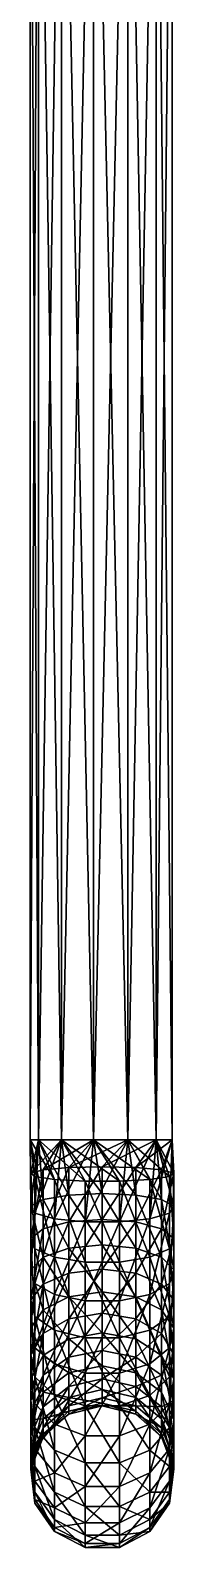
# Model space of a CAD drawing. Header units: millimetres. Extents: x -70 to 70, y -716 to 0.
# Drawn here: x -17 to 16.9, y -716.3 to -358.1 of the extents above; entities that cross this region are included whole.
import ezdxf

# ---------------------------------------------------------------- set-up
doc = ezdxf.new("R2010")
doc.units = ezdxf.units.MM
doc.layers.add('P01手すり', color=7, linetype='Continuous')

msp = doc.modelspace()

# ---------------------------------------------------------------- meshes
at = {"layer": 'P01手すり', "color": 67}
mesh = msp.add_polyface(dxfattribs=at)
corners = [(-15.05, -620, 7.69), (-15.05, -251, 7.69), (-17, -620, -0.21), (-2.05, -620, 16.67), (-2.05, -251, 16.67), (-9.66, -620, 13.78), (12.72, -620, 11.07), (12.72, -251, 11.07), (6.03, -620, 15.69), (16.51, -620, -4.27), (16.51, -251, -4.27), (16.51, -620, 3.86), (6.03, -620, -16.1), (6.03, -251, -16.1), (12.72, -620, -11.48), (-9.66, -620, -14.2), (-9.66, -251, -14.2), (-2.05, -620, -17.08), (-17, -251, -0.21), (-15.05, -620, -8.11), (-15.05, -251, -8.11), (-2.05, -251, -17.08), (12.72, -251, -11.48), (16.51, -251, 3.86), (6.03, -251, 15.69), (-15.9, -628.69, 5.38), (-16.88, -627.88, -2.65), (-11.27, -629.37, 12.04), (-13.99, -627.11, -10.22), (-7.9, -626.56, -15.59), (-13.99, -641.03, -13.08), (0, -626.36, -17.53), (7.9, -626.56, -15.59), (0, -638.83, -20.09), (-7.9, -639.41, -18.23), (13.99, -627.11, -10.22), (16.88, -627.88, -2.65), (13.99, -641.03, -13.08), (7.9, -639.41, -18.23), (15.9, -628.69, 5.38), (11.27, -629.37, 12.04), (4.07, -629.75, 15.8), (-4.07, -629.75, 15.8), (-15.05, -620, -167.9), (-16.88, -635.67, -156.36), (-17, -620, -160), (-2.05, -620, -176.88), (-11.27, -638.64, -170.83), (-9.66, -620, -173.99), (12.72, -620, -171.27), (4.07, -639.41, -174.53), (6.03, -620, -175.9), (16.51, -620, -155.93), (15.9, -637.3, -164.27), (16.51, -620, -164.07), (6.03, -620, -144.1), (13.99, -634.14, -148.91), (12.72, -620, -148.73), (7.9, -633.05, -143.62), (16.88, -635.67, -156.36), (-9.66, -620, -146.01), (0, -632.66, -141.71), (-2.05, -620, -143.12), (-7.9, -633.05, -143.62), (-13.99, -634.14, -148.91), (-15.05, -620, -152.1), (11.27, -638.64, -170.83), (-4.07, -639.41, -174.53), (-15.9, -637.3, -164.27)]
mesh.append_faces([[corners[k] for k in face] for face in [(31, 34, 29, 31), (35, 38, 32, 35), (56, 59, 57, 56), (55, 62, 58, 55), (52, 57, 59, 52), (49, 54, 66, 49), (60, 65, 63, 60)]], dxfattribs={"vtx0": -1, "vtx3": -1, "color": 67})
mesh.append_faces([[corners[k] for k in face] for face in [(0, 1, 2, 0), (3, 4, 5, 3), (6, 7, 8, 6), (9, 10, 11, 9), (12, 13, 14, 12), (15, 16, 17, 15), (2, 18, 19, 2), (19, 20, 15, 19), (17, 21, 12, 17), (14, 22, 9, 14), (11, 23, 6, 11), (8, 24, 3, 8), (28, 29, 30, 28), (31, 32, 33, 31), (35, 36, 37, 35)]], dxfattribs={"vtx1": -1, "vtx3": -1, "color": 67})
mesh.append_faces([[corners[k] for k in face] for face in [(43, 44, 45, 43), (52, 53, 54, 52), (55, 56, 57, 55), (60, 61, 62, 60), (45, 64, 65, 45)]], dxfattribs={"vtx2": -1, "vtx3": -1, "color": 67})
mesh.append_faces([[corners[k] for k in face] for face in [(19, 25, 2, 19), (25, 19, 26, 25), (25, 27, 2, 25), (17, 28, 15, 17), (28, 17, 29, 28), (28, 26, 15, 28), (14, 31, 12, 14), (31, 14, 32, 31), (31, 29, 12, 31), (11, 35, 9, 11), (35, 11, 36, 35), (35, 32, 9, 35), (8, 39, 6, 8), (39, 8, 40, 39), (39, 36, 6, 39), (5, 41, 3, 5), (41, 5, 42, 41), (41, 40, 3, 41), (2, 27, 0, 2), (46, 47, 48, 46), (49, 50, 51, 49), (56, 55, 58, 56), (61, 60, 63, 61), (61, 58, 62, 61), (17, 12, 29, 17), (19, 15, 26, 19), (5, 0, 42, 5), (8, 3, 40, 8), (11, 6, 36, 11), (14, 9, 32, 14), (42, 0, 27, 42), (46, 51, 67, 46), (43, 48, 68, 43), (65, 64, 63, 65)]], dxfattribs={"vtx3": -1, "color": 67})
mesh = msp.add_polyface(dxfattribs=at)
corners = [(-17, -251, -160), (-15.05, -251, -152.1), (-15.05, -251, -167.9), (-9.66, -251, -146.01), (-2.05, -251, -143.12), (-9.66, -251, -173.99), (12.72, -251, -148.73), (12.72, -251, -171.27), (6.03, -251, -144.1), (16.51, -251, -155.93), (16.51, -251, -164.07), (-2.05, -251, -176.88), (6.03, -251, -175.9), (-17, -251, -0.21), (-15.05, -251, 7.69), (-15.05, -251, -8.11), (-9.66, -251, 13.78), (-2.05, -251, 16.67), (-9.66, -251, -14.2), (12.72, -251, 11.07), (12.72, -251, -11.48), (6.03, -251, 15.69), (16.51, -251, 3.86), (16.51, -251, -4.27), (-2.05, -251, -17.08), (6.03, -251, -16.1), (-15.05, -620, 7.69), (-2.05, -620, 16.67), (12.72, -620, 11.07), (16.51, -620, -4.27), (6.03, -620, -16.1), (-9.66, -620, -14.2), (-15.05, -620, -8.11), (-2.05, -620, -17.08), (12.72, -620, -11.48), (16.51, -620, 3.86), (6.03, -620, 15.69), (-9.66, -620, 13.78), (-17, -620, -0.21), (-15.05, -620, -152.1), (-17, -620, -160), (-2.05, -620, -143.12), (-9.66, -620, -146.01), (12.72, -620, -148.73), (6.03, -620, -144.1), (16.51, -620, -164.07), (16.51, -620, -155.93), (6.03, -620, -175.9), (12.72, -620, -171.27), (-9.66, -620, -173.99), (-2.05, -620, -176.88), (-15.05, -620, -167.9)]
mesh.append_faces([[corners[k] for k in face] for face in [(8, 7, 5, 8), (21, 20, 18, 21)]], dxfattribs={"vtx0": -1, "vtx1": -1, "vtx2": -1, "vtx3": -1, "color": 67})
mesh.append_faces([[corners[k] for k in face] for face in [(2, 4, 5, 2), (6, 7, 8, 6), (8, 5, 4, 8), (12, 5, 7, 12), (15, 17, 18, 15), (19, 20, 21, 19), (21, 18, 17, 21), (25, 18, 20, 25)]], dxfattribs={"vtx0": -1, "vtx1": -1, "vtx3": -1, "color": 67})
mesh.append_faces([[corners[k] for k in face] for face in [(1, 3, 2, 1), (3, 4, 2, 3), (10, 7, 6, 10), (14, 16, 15, 14), (16, 17, 15, 16), (23, 20, 19, 23), (39, 1, 40, 39), (41, 4, 42, 41), (43, 6, 44, 43), (45, 10, 46, 45), (40, 0, 51, 40), (48, 7, 45, 48), (46, 9, 43, 46), (44, 8, 41, 44), (42, 3, 39, 42)]], dxfattribs={"vtx1": -1, "vtx2": -1, "vtx3": -1, "color": 67})
mesh.append_faces([[corners[k] for k in face] for face in [(0, 1, 2, 0), (9, 10, 6, 9), (11, 5, 12, 11), (13, 14, 15, 13), (22, 23, 19, 22), (24, 18, 25, 24), (14, 26, 16, 14), (17, 27, 21, 17), (19, 28, 22, 19), (23, 29, 20, 23), (25, 30, 24, 25), (18, 31, 15, 18), (37, 16, 26, 37), (1, 39, 3, 1), (4, 41, 8, 4), (6, 43, 9, 6), (10, 45, 7, 10), (47, 12, 48, 47), (12, 47, 11, 12), (49, 5, 50, 49), (5, 49, 2, 5), (51, 2, 49, 51), (50, 11, 47, 50)]], dxfattribs={"vtx1": -1, "vtx3": -1, "color": 67})
mesh.append_faces([[corners[k] for k in face] for face in [(13, 15, 32, 13), (18, 24, 33, 18), (25, 20, 34, 25), (23, 22, 35, 23), (19, 21, 36, 19), (17, 16, 37, 17), (14, 13, 38, 14), (0, 2, 51, 0), (5, 11, 50, 5), (12, 7, 48, 12), (10, 9, 46, 10), (6, 8, 44, 6), (4, 3, 42, 4), (1, 0, 40, 1)]], dxfattribs={"vtx2": -1, "vtx3": -1, "color": 67})
mesh = msp.add_polyface(dxfattribs=at)
corners = [(-15.9, -628.69, 5.38), (-16.88, -627.88, -2.65), (-15.9, -645.72, 1.88), (-11.27, -647.73, 8.27), (-11.27, -629.37, 12.04), (-13.99, -627.11, -10.22), (-13.99, -641.03, -13.08), (-16.88, -643.3, -5.83), (0, -626.36, -17.53), (0, -638.83, -20.09), (-7.9, -639.41, -18.23), (-16.88, -635.67, -156.36), (-15.05, -620, -167.9), (-15.9, -637.3, -164.27), (-16.88, -650.7, -151.64), (-13.99, -647.7, -144.65), (-13.99, -634.14, -148.91), (-17, -620, -160), (-11.27, -638.64, -170.83), (-2.05, -620, -176.88), (-4.07, -639.41, -174.53), (-11.27, -656.53, -165.22), (-15.9, -653.89, -159.06), (-9.66, -620, -173.99), (4.07, -639.41, -174.53), (-4.07, -658.02, -168.69), (0, -632.66, -141.71), (-7.9, -633.05, -143.62), (0, -644.8, -137.9), (7.9, -645.57, -139.69), (0, -650.52, -25.11), (-7.9, -651.47, -23.41), (0, -660.97, -32.38), (-7.9, -662.24, -30.9), (0, -665.59, -123.44), (0, -655.93, -131.73), (-7.9, -657.04, -133.32), (-7.9, -645.57, -139.69), (-7.9, -626.56, -15.59), (-13.99, -654.09, -18.69), (-16.88, -657.78, -12.04), (-15.9, -661.7, -4.97), (-11.27, -664.95, 0.88), (-4.07, -629.75, 15.8), (-4.07, -648.86, 11.88), (4.07, -648.86, 11.88), (4.07, -658.02, -168.69), (-4.07, -675.07, -159.23), (-11.27, -672.91, -156.12), (-15.9, -669.09, -150.63), (-16.88, -664.47, -144), (-13.99, -660.13, -137.75), (-13.99, -665.75, -26.81), (-16.88, -670.71, -21.04), (-4.07, -666.78, 4.19), (4.07, -666.78, 4.19), (-7.9, -667, -124.78)]
mesh.append_faces([[corners[k] for k in face] for face in [(11, 13, 14, 11), (2, 7, 41, 2), (14, 22, 50, 14)]], dxfattribs={"vtx0": -1, "vtx1": -1, "vtx3": -1, "color": 67})
mesh.append_faces([[corners[k] for k in face] for face in [(11, 15, 16, 11), (6, 40, 7, 6), (2, 1, 7, 2), (14, 13, 22, 14), (14, 51, 15, 14), (39, 53, 40, 39), (41, 7, 40, 41)]], dxfattribs={"vtx0": -1, "vtx2": -1, "vtx3": -1, "color": 67})
mesh.append_faces([[corners[k] for k in face] for face in [(0, 3, 4, 0), (5, 7, 1, 5), (11, 16, 17, 11), (18, 22, 13, 18), (24, 25, 20, 24), (9, 31, 10, 9), (30, 33, 31, 30), (35, 37, 36, 35), (37, 16, 15, 37), (6, 38, 10, 6), (2, 42, 3, 2), (46, 47, 25, 46), (21, 20, 25, 21), (21, 49, 22, 21), (39, 10, 31, 39), (44, 55, 45, 44), (52, 31, 33, 52), (51, 56, 36, 51)]], dxfattribs={"vtx0": -1, "vtx3": -1, "color": 67})
mesh.append_faces([[corners[k] for k in face] for face in [(5, 6, 7, 5), (11, 14, 15, 11), (6, 39, 40, 6), (14, 50, 51, 14), (39, 52, 53, 39)]], dxfattribs={"vtx1": -1, "vtx2": -1, "vtx3": -1, "color": 67})
mesh.append_faces([[corners[k] for k in face] for face in [(0, 1, 2, 0), (18, 20, 21, 18), (26, 27, 28, 26), (37, 28, 27, 37), (37, 15, 36, 37), (6, 10, 39, 6), (43, 4, 44, 43), (21, 25, 48, 21), (39, 31, 52, 39), (44, 3, 54, 44), (51, 36, 15, 51)]], dxfattribs={"vtx1": -1, "vtx3": -1, "color": 67})
mesh.append_faces([[corners[k] for k in face] for face in [(0, 2, 3, 0), (8, 9, 10, 8), (11, 12, 13, 11), (18, 21, 22, 18), (26, 28, 29, 26), (9, 30, 31, 9), (30, 32, 33, 30), (34, 35, 36, 34), (35, 28, 37, 35), (37, 27, 16, 37), (2, 41, 42, 2), (43, 44, 45, 43), (4, 3, 44, 4), (44, 54, 55, 44), (3, 42, 54, 3)]], dxfattribs={"vtx2": -1, "vtx3": -1, "color": 67})
mesh.append_faces([[corners[k] for k in face] for face in [(18, 19, 20, 18), (18, 13, 23, 18)]], dxfattribs={"vtx3": -1, "color": 67})
mesh = msp.add_polyface(dxfattribs=at)
corners = [(13.99, -627.11, -10.22), (13.99, -641.03, -13.08), (7.9, -639.41, -18.23), (15.9, -628.69, 5.38), (11.27, -629.37, 12.04), (15.9, -645.72, 1.88), (16.88, -643.3, -5.83), (16.88, -627.88, -2.65), (4.07, -629.75, 15.8), (-4.07, -629.75, 15.8), (4.07, -648.86, 11.88), (11.27, -647.73, 8.27), (4.07, -639.41, -174.53), (12.72, -620, -171.27), (11.27, -638.64, -170.83), (4.07, -658.02, -168.69), (-4.07, -658.02, -168.69), (-4.07, -639.41, -174.53), (6.03, -620, -175.9), (15.9, -637.3, -164.27), (16.51, -620, -155.93), (16.88, -635.67, -156.36), (15.9, -653.89, -159.06), (11.27, -656.53, -165.22), (16.51, -620, -164.07), (13.99, -634.14, -148.91), (7.9, -633.05, -143.62), (13.99, -647.7, -144.65), (16.88, -650.7, -151.64), (0, -632.66, -141.71), (7.9, -645.57, -139.69), (7.9, -626.56, -15.59), (0, -638.83, -20.09), (0, -660.97, -32.38), (0, -650.52, -25.11), (7.9, -651.47, -23.41), (7.9, -662.24, -30.9), (0, -669.74, -41.6), (0, -665.59, -123.44), (7.9, -667, -124.78), (0, -655.93, -131.73), (0, -644.8, -137.9), (7.9, -657.04, -133.32), (13.99, -670.91, -128.5), (13.99, -660.13, -137.75), (13.99, -654.09, -18.69), (15.9, -661.7, -4.97), (16.88, -657.78, -12.04), (16.88, -664.47, -144), (15.9, -669.09, -150.63), (11.27, -672.91, -156.12), (4.07, -675.07, -159.23), (11.27, -664.95, 0.88), (13.99, -665.75, -26.81), (4.07, -666.78, 4.19), (16.88, -670.71, -21.04)]
mesh.append_faces([[corners[k] for k in face] for face in [(19, 21, 22, 19), (1, 6, 45, 1), (22, 28, 49, 22), (45, 47, 53, 45), (47, 46, 55, 47)]], dxfattribs={"vtx0": -1, "vtx1": -1, "vtx3": -1, "color": 67})
mesh.append_faces([[corners[k] for k in face] for face in [(25, 28, 21, 25), (5, 47, 6, 5), (1, 7, 6, 1), (27, 48, 28, 27), (22, 21, 28, 22), (45, 6, 47, 45)]], dxfattribs={"vtx0": -1, "vtx2": -1, "vtx3": -1, "color": 67})
mesh.append_faces([[corners[k] for k in face] for face in [(3, 6, 7, 3), (8, 11, 4, 8), (19, 23, 14, 19), (29, 30, 26, 29), (33, 35, 36, 33), (41, 42, 30, 41), (42, 43, 44, 42), (35, 1, 45, 35), (5, 4, 11, 5), (27, 26, 30, 27), (22, 50, 23, 22), (15, 14, 23, 15)]], dxfattribs={"vtx0": -1, "vtx3": -1, "color": 67})
mesh.append_faces([[corners[k] for k in face] for face in [(3, 5, 6, 3), (25, 27, 28, 25), (5, 46, 47, 5), (27, 44, 48, 27), (47, 55, 53, 47), (28, 48, 49, 28)]], dxfattribs={"vtx1": -1, "vtx2": -1, "vtx3": -1, "color": 67})
mesh.append_faces([[corners[k] for k in face] for face in [(3, 4, 5, 3), (8, 9, 10, 8), (12, 14, 15, 12), (25, 26, 27, 25), (33, 36, 37, 33), (38, 39, 40, 38), (42, 40, 39, 42), (42, 44, 30, 42), (35, 34, 2, 35), (35, 45, 36, 35), (5, 11, 46, 5), (27, 30, 44, 27), (15, 23, 51, 15), (11, 10, 52, 11)]], dxfattribs={"vtx1": -1, "vtx3": -1, "color": 67})
mesh.append_faces([[corners[k] for k in face] for face in [(0, 1, 2, 0), (8, 10, 11, 8), (12, 15, 16, 12), (19, 20, 21, 19), (19, 22, 23, 19), (31, 2, 32, 31), (33, 34, 35, 33), (41, 40, 42, 41), (42, 39, 43, 42), (35, 2, 1, 35), (22, 49, 50, 22), (11, 52, 46, 11), (45, 53, 36, 45), (34, 32, 2, 34), (10, 54, 52, 10)]], dxfattribs={"vtx2": -1, "vtx3": -1, "color": 67})
mesh.append_faces([[corners[k] for k in face] for face in [(12, 13, 14, 12), (12, 17, 18, 12), (19, 14, 24, 19)]], dxfattribs={"vtx3": -1, "color": 67})
mesh = msp.add_polyface(dxfattribs=at)
corners = [(0, -660.97, -32.38), (0, -669.74, -41.6), (-7.9, -671.28, -40.41), (-7.9, -662.24, -30.9), (0, -676.47, -52.4), (-7.9, -678.22, -51.55), (0, -680.89, -64.34), (-7.9, -682.77, -63.85), (0, -682.82, -76.92), (-7.9, -684.76, -76.82), (0, -682.17, -89.63), (-7.9, -684.1, -89.92), (0, -678.98, -101.95), (-7.9, -680.81, -102.62), (0, -673.38, -113.37), (-7.9, -675.03, -114.4), (0, -665.59, -123.44), (-7.9, -667, -124.78), (-7.9, -657.04, -133.32), (-11.27, -656.53, -165.22), (-11.27, -672.91, -156.12), (-15.9, -669.09, -150.63), (-15.9, -661.7, -4.97), (-16.88, -657.78, -12.04), (-15.9, -675.97, -14.91), (-11.27, -680.33, -9.83), (-11.27, -664.95, 0.88), (-13.99, -665.75, -26.81), (-13.99, -675.54, -37.11), (-16.88, -681.56, -32.45), (-16.88, -670.71, -21.04), (-15.9, -687.95, -27.51), (-11.27, -693.24, -23.41), (-4.07, -666.78, 4.19), (-4.07, -682.79, -6.96), (4.07, -682.79, -6.96), (-13.99, -683.06, -49.17), (-16.88, -689.89, -45.82), (-4.07, -696.23, -21.09), (-13.99, -688, -62.5), (-13.99, -685.87, -104.5), (-13.99, -679.61, -117.26), (-16.88, -686.06, -121.28), (-13.99, -670.91, -128.5), (-16.88, -676.42, -133.74), (-13.99, -660.13, -137.75), (-16.88, -664.47, -144), (-15.9, -682.28, -139.3), (-11.27, -687.13, -143.92), (-15.9, -653.89, -159.06), (-4.07, -689.87, -146.52), (-4.07, -675.07, -159.23), (4.07, -675.07, -159.23), (-4.07, -658.02, -168.69)]
mesh.append_faces([[corners[k] for k in face] for face in [(22, 23, 24, 22), (24, 30, 31, 24), (47, 44, 21, 47), (21, 46, 49, 21)]], dxfattribs={"vtx0": -1, "vtx1": -1, "vtx3": -1, "color": 67})
mesh.append_faces([[corners[k] for k in face] for face in [(27, 29, 30, 27), (24, 23, 30, 24), (28, 37, 29, 28), (31, 30, 29, 31), (41, 44, 42, 41), (43, 46, 44, 43), (47, 42, 44, 47), (21, 44, 46, 21)]], dxfattribs={"vtx0": -1, "vtx2": -1, "vtx3": -1, "color": 67})
mesh.append_faces([[corners[k] for k in face] for face in [(0, 2, 3, 0), (1, 5, 2, 1), (4, 7, 5, 4), (6, 9, 7, 6), (8, 11, 9, 8), (10, 13, 11, 10), (12, 15, 13, 12), (14, 17, 15, 14), (16, 18, 17, 16), (22, 25, 26, 22), (24, 32, 25, 24), (28, 3, 2, 28), (36, 2, 5, 36), (39, 5, 7, 39), (40, 11, 13, 40), (41, 13, 15, 41), (43, 15, 17, 43), (47, 20, 48, 47)]], dxfattribs={"vtx0": -1, "vtx3": -1, "color": 67})
mesh.append_faces([[corners[k] for k in face] for face in [(27, 28, 29, 27), (28, 36, 37, 28), (40, 41, 42, 40), (41, 43, 44, 41), (43, 45, 46, 43)]], dxfattribs={"vtx1": -1, "vtx2": -1, "vtx3": -1, "color": 67})
mesh.append_faces([[corners[k] for k in face] for face in [(27, 3, 28, 27), (33, 26, 34, 33), (28, 2, 36, 28), (34, 25, 38, 34), (36, 5, 39, 36), (40, 13, 41, 40), (41, 15, 43, 41), (43, 17, 45, 43), (50, 48, 51, 50)]], dxfattribs={"vtx1": -1, "vtx3": -1, "color": 67})
mesh.append_faces([[corners[k] for k in face] for face in [(0, 1, 2, 0), (1, 4, 5, 1), (4, 6, 7, 4), (6, 8, 9, 6), (8, 10, 11, 8), (10, 12, 13, 10), (12, 14, 15, 12), (14, 16, 17, 14), (19, 20, 21, 19), (22, 24, 25, 22), (24, 31, 32, 24), (33, 34, 35, 33), (26, 25, 34, 26), (47, 21, 20, 47), (50, 51, 52, 50), (53, 51, 20, 53), (48, 20, 51, 48)]], dxfattribs={"vtx2": -1, "vtx3": -1, "color": 67})
mesh = msp.add_polyface(dxfattribs=at)
corners = [(0, -676.47, -52.4), (0, -669.74, -41.6), (7.9, -671.28, -40.41), (7.9, -678.22, -51.55), (0, -680.89, -64.34), (0, -682.82, -76.92), (7.9, -682.77, -63.85), (7.9, -684.76, -76.82), (0, -682.17, -89.63), (0, -678.98, -101.95), (7.9, -684.1, -89.92), (7.9, -680.81, -102.62), (0, -673.38, -113.37), (0, -665.59, -123.44), (7.9, -675.03, -114.4), (7.9, -667, -124.78), (13.99, -685.87, -104.5), (13.99, -679.61, -117.26), (13.99, -690.15, -76.55), (13.99, -689.43, -90.74), (13.99, -683.06, -49.17), (13.99, -688, -62.5), (7.9, -662.24, -30.9), (13.99, -665.75, -26.81), (13.99, -675.54, -37.11), (4.07, -658.02, -168.69), (4.07, -675.07, -159.23), (-4.07, -675.07, -159.23), (-4.07, -666.78, 4.19), (4.07, -682.79, -6.96), (4.07, -666.78, 4.19), (11.27, -664.95, 0.88), (11.27, -680.33, -9.83), (15.9, -675.97, -14.91), (15.9, -661.7, -4.97), (-4.07, -682.79, -6.96), (4.07, -696.23, -21.09), (11.27, -693.24, -23.41), (15.9, -687.95, -27.51), (16.88, -670.71, -21.04), (16.88, -681.56, -32.45), (16.88, -689.89, -45.82), (16.88, -693, -107.14), (16.88, -686.06, -121.28), (13.99, -670.91, -128.5), (15.9, -692.92, -125.55), (16.88, -676.42, -133.74), (-4.07, -689.87, -146.52), (4.07, -689.87, -146.52), (11.27, -687.13, -143.92), (11.27, -672.91, -156.12), (15.9, -669.09, -150.63), (15.9, -682.28, -139.3), (13.99, -660.13, -137.75), (16.88, -664.47, -144), (11.27, -656.53, -165.22)]
mesh.append_faces([[corners[k] for k in face] for face in [(24, 40, 20, 24), (39, 33, 40, 39), (40, 38, 41, 40), (17, 43, 44, 17), (43, 45, 46, 43), (46, 52, 54, 46)]], dxfattribs={"vtx0": -1, "vtx1": -1, "vtx3": -1, "color": 67})
mesh.append_faces([[corners[k] for k in face] for face in [(24, 39, 40, 24), (17, 42, 43, 17), (53, 46, 54, 53)]], dxfattribs={"vtx0": -1, "vtx2": -1, "vtx3": -1, "color": 67})
mesh.append_faces([[corners[k] for k in face] for face in [(0, 2, 3, 0), (5, 6, 7, 5), (9, 10, 11, 9), (13, 14, 15, 13), (14, 16, 17, 14), (6, 20, 21, 6), (2, 23, 24, 2), (28, 29, 30, 28), (31, 33, 34, 31), (35, 36, 29, 35), (32, 38, 33, 32), (47, 26, 48, 47), (49, 51, 52, 49)]], dxfattribs={"vtx0": -1, "vtx3": -1, "color": 67})
mesh.append_faces([[corners[k] for k in face] for face in [(34, 33, 39, 34), (24, 23, 39, 24), (33, 38, 40, 33), (40, 41, 20, 40), (17, 16, 42, 17), (43, 46, 44, 43), (45, 52, 46, 45), (53, 44, 46, 53), (52, 51, 54, 52)]], dxfattribs={"vtx1": -1, "vtx2": -1, "vtx3": -1, "color": 67})
mesh.append_faces([[corners[k] for k in face] for face in [(0, 3, 4, 0), (5, 7, 8, 5), (9, 11, 12, 9), (14, 12, 11, 14), (14, 17, 15, 14), (10, 8, 7, 10), (10, 19, 11, 10), (6, 4, 3, 6), (6, 21, 7, 6), (2, 1, 22, 2), (2, 24, 3, 2), (31, 30, 32, 31), (32, 29, 37, 32), (49, 48, 50, 49)]], dxfattribs={"vtx1": -1, "vtx3": -1, "color": 67})
mesh.append_faces([[corners[k] for k in face] for face in [(0, 1, 2, 0), (5, 4, 6, 5), (9, 8, 10, 9), (13, 12, 14, 13), (14, 11, 16, 14), (10, 7, 18, 10), (6, 3, 20, 6), (2, 22, 23, 2), (25, 26, 27, 25), (31, 32, 33, 31), (30, 29, 32, 30), (32, 37, 38, 32), (24, 20, 3, 24), (17, 44, 15, 17), (49, 50, 51, 49), (55, 50, 26, 55), (48, 26, 50, 48)]], dxfattribs={"vtx2": -1, "vtx3": -1, "color": 67})
mesh = msp.add_polyface(dxfattribs=at)
corners = [(-15.9, -687.95, -27.51), (-16.88, -681.56, -32.45), (-15.9, -697.14, -42.26), (-11.27, -703.16, -39.31), (-11.27, -693.24, -23.41), (-4.07, -682.79, -6.96), (-4.07, -696.23, -21.09), (4.07, -696.23, -21.09), (-13.99, -683.06, -49.17), (-13.99, -688, -62.5), (-16.88, -695.36, -60.59), (-16.88, -689.89, -45.82), (-15.9, -703.18, -58.57), (-11.27, -709.66, -56.89), (-11.27, -680.33, -9.83), (-4.07, -706.55, -37.65), (4.07, -706.55, -37.65), (-7.9, -682.77, -63.85), (-13.99, -690.15, -76.55), (-16.88, -697.75, -76.16), (-15.9, -705.81, -75.75), (-11.27, -712.5, -75.41), (-4.07, -713.33, -55.94), (4.07, -713.33, -55.94), (-7.9, -684.76, -76.82), (-13.99, -689.43, -90.74), (-16.88, -696.95, -91.89), (-15.9, -704.93, -93.11), (-11.27, -711.55, -94.13), (-4.07, -716.28, -75.22), (4.07, -716.28, -75.22), (-7.9, -684.1, -89.92), (-13.99, -685.87, -104.5), (-16.88, -693, -107.14), (-15.9, -700.58, -109.95), (-11.27, -706.86, -112.27), (-4.07, -715.29, -94.7), (4.07, -715.29, -94.7), (-16.88, -686.06, -121.28), (-15.9, -692.92, -125.55), (-11.27, -698.6, -129.1), (-4.07, -710.4, -113.58), (-15.9, -682.28, -139.3), (-11.27, -687.13, -143.92), (-4.07, -701.81, -131.1), (-4.07, -689.87, -146.52)]
mesh.append_faces([[corners[k] for k in face] for face in [(0, 1, 2, 0), (2, 11, 12, 2), (12, 10, 20, 12), (20, 19, 27, 20), (27, 26, 34, 27), (34, 33, 39, 34), (39, 38, 42, 39)]], dxfattribs={"vtx0": -1, "vtx1": -1, "vtx3": -1, "color": 67})
mesh.append_faces([[corners[k] for k in face] for face in [(8, 10, 11, 8), (2, 1, 11, 2), (9, 19, 10, 9), (12, 11, 10, 12), (18, 26, 19, 18), (20, 10, 19, 20), (25, 33, 26, 25), (27, 19, 26, 27), (32, 38, 33, 32), (34, 26, 33, 34), (39, 33, 38, 39)]], dxfattribs={"vtx0": -1, "vtx2": -1, "vtx3": -1, "color": 67})
mesh.append_faces([[corners[k] for k in face] for face in [(0, 3, 4, 0), (2, 13, 3, 2), (12, 21, 13, 12), (18, 17, 24, 18), (20, 28, 21, 20), (25, 24, 31, 25), (27, 35, 28, 27), (34, 40, 35, 34), (39, 43, 40, 39)]], dxfattribs={"vtx0": -1, "vtx3": -1, "color": 67})
mesh.append_faces([[corners[k] for k in face] for face in [(8, 9, 10, 8), (9, 18, 19, 9), (18, 25, 26, 18), (25, 32, 33, 25)]], dxfattribs={"vtx1": -1, "vtx2": -1, "vtx3": -1, "color": 67})
mesh.append_faces([[corners[k] for k in face] for face in [(6, 4, 15, 6), (9, 17, 18, 9), (15, 3, 22, 15), (18, 24, 25, 18), (22, 13, 29, 22), (25, 31, 32, 25), (29, 21, 36, 29), (36, 28, 41, 36), (41, 35, 44, 41), (44, 40, 45, 44)]], dxfattribs={"vtx1": -1, "vtx3": -1, "color": 67})
mesh.append_faces([[corners[k] for k in face] for face in [(0, 2, 3, 0), (5, 6, 7, 5), (2, 12, 13, 2), (14, 4, 6, 14), (6, 15, 16, 6), (12, 20, 21, 12), (4, 3, 15, 4), (15, 22, 23, 15), (20, 27, 28, 20), (3, 13, 22, 3), (22, 29, 30, 22), (27, 34, 35, 27), (13, 21, 29, 13), (29, 36, 37, 29), (34, 39, 40, 34), (21, 28, 36, 21), (39, 42, 43, 39), (28, 35, 41, 28), (35, 40, 44, 35), (40, 43, 45, 40)]], dxfattribs={"vtx2": -1, "vtx3": -1, "color": 67})
mesh = msp.add_polyface(dxfattribs=at)
corners = [(7.9, -684.1, -89.92), (13.99, -690.15, -76.55), (13.99, -689.43, -90.74), (-4.07, -696.23, -21.09), (4.07, -706.55, -37.65), (4.07, -696.23, -21.09), (4.07, -682.79, -6.96), (11.27, -693.24, -23.41), (11.27, -703.16, -39.31), (15.9, -697.14, -42.26), (15.9, -687.95, -27.51), (-4.07, -706.55, -37.65), (4.07, -713.33, -55.94), (11.27, -709.66, -56.89), (15.9, -703.18, -58.57), (16.88, -689.89, -45.82), (13.99, -688, -62.5), (13.99, -683.06, -49.17), (16.88, -695.36, -60.59), (7.9, -684.76, -76.82), (-4.07, -713.33, -55.94), (4.07, -716.28, -75.22), (11.27, -712.5, -75.41), (15.9, -705.81, -75.75), (16.88, -697.75, -76.16), (-4.07, -716.28, -75.22), (4.07, -715.29, -94.7), (11.27, -711.55, -94.13), (15.9, -704.93, -93.11), (16.88, -696.95, -91.89), (13.99, -685.87, -104.5), (7.9, -680.81, -102.62), (-4.07, -715.29, -94.7), (-4.07, -710.4, -113.58), (4.07, -710.4, -113.58), (11.27, -706.86, -112.27), (15.9, -700.58, -109.95), (16.88, -693, -107.14), (-4.07, -701.81, -131.1), (4.07, -701.81, -131.1), (11.27, -698.6, -129.1), (15.9, -692.92, -125.55), (16.88, -686.06, -121.28), (-4.07, -689.87, -146.52), (4.07, -689.87, -146.52), (11.27, -687.13, -143.92), (15.9, -682.28, -139.3)]
mesh.append_faces([[corners[k] for k in face] for face in [(16, 18, 1, 16), (15, 9, 18, 15), (18, 14, 24, 18), (2, 29, 30, 2), (24, 23, 29, 24), (29, 28, 37, 29), (37, 36, 42, 37)]], dxfattribs={"vtx0": -1, "vtx1": -1, "vtx3": -1, "color": 67})
mesh.append_faces([[corners[k] for k in face] for face in [(16, 15, 18, 16), (2, 24, 29, 2)]], dxfattribs={"vtx0": -1, "vtx2": -1, "vtx3": -1, "color": 67})
mesh.append_faces([[corners[k] for k in face] for face in [(0, 1, 2, 0), (3, 4, 5, 3), (7, 9, 10, 7), (11, 12, 4, 11), (8, 14, 9, 8), (20, 21, 12, 20), (13, 23, 14, 13), (25, 26, 21, 25), (22, 28, 23, 22), (32, 34, 26, 32), (27, 36, 28, 27), (33, 39, 34, 33), (35, 41, 36, 35), (38, 44, 39, 38), (40, 46, 41, 40)]], dxfattribs={"vtx0": -1, "vtx3": -1, "color": 67})
mesh.append_faces([[corners[k] for k in face] for face in [(10, 9, 15, 10), (16, 17, 15, 16), (9, 14, 18, 9), (18, 24, 1, 18), (14, 23, 24, 14), (2, 1, 24, 2), (23, 28, 29, 23), (29, 37, 30, 29), (28, 36, 37, 28), (36, 41, 42, 36)]], dxfattribs={"vtx1": -1, "vtx2": -1, "vtx3": -1, "color": 67})
mesh.append_faces([[corners[k] for k in face] for face in [(7, 5, 8, 7), (8, 4, 13, 8), (13, 12, 22, 13), (22, 21, 27, 22), (27, 26, 35, 27), (35, 34, 40, 35), (40, 39, 45, 40)]], dxfattribs={"vtx1": -1, "vtx3": -1, "color": 67})
mesh.append_faces([[corners[k] for k in face] for face in [(6, 5, 7, 6), (7, 8, 9, 7), (5, 4, 8, 5), (8, 13, 14, 8), (16, 1, 19, 16), (4, 12, 13, 4), (13, 22, 23, 13), (12, 21, 22, 12), (22, 27, 28, 22), (2, 30, 31, 2), (32, 33, 34, 32), (21, 26, 27, 21), (27, 35, 36, 27), (33, 38, 39, 33), (26, 34, 35, 26), (35, 40, 41, 35), (38, 43, 44, 38), (34, 39, 40, 34), (40, 45, 46, 40), (39, 44, 45, 39)]], dxfattribs={"vtx2": -1, "vtx3": -1, "color": 67})

doc.saveas('drawing.dxf')
